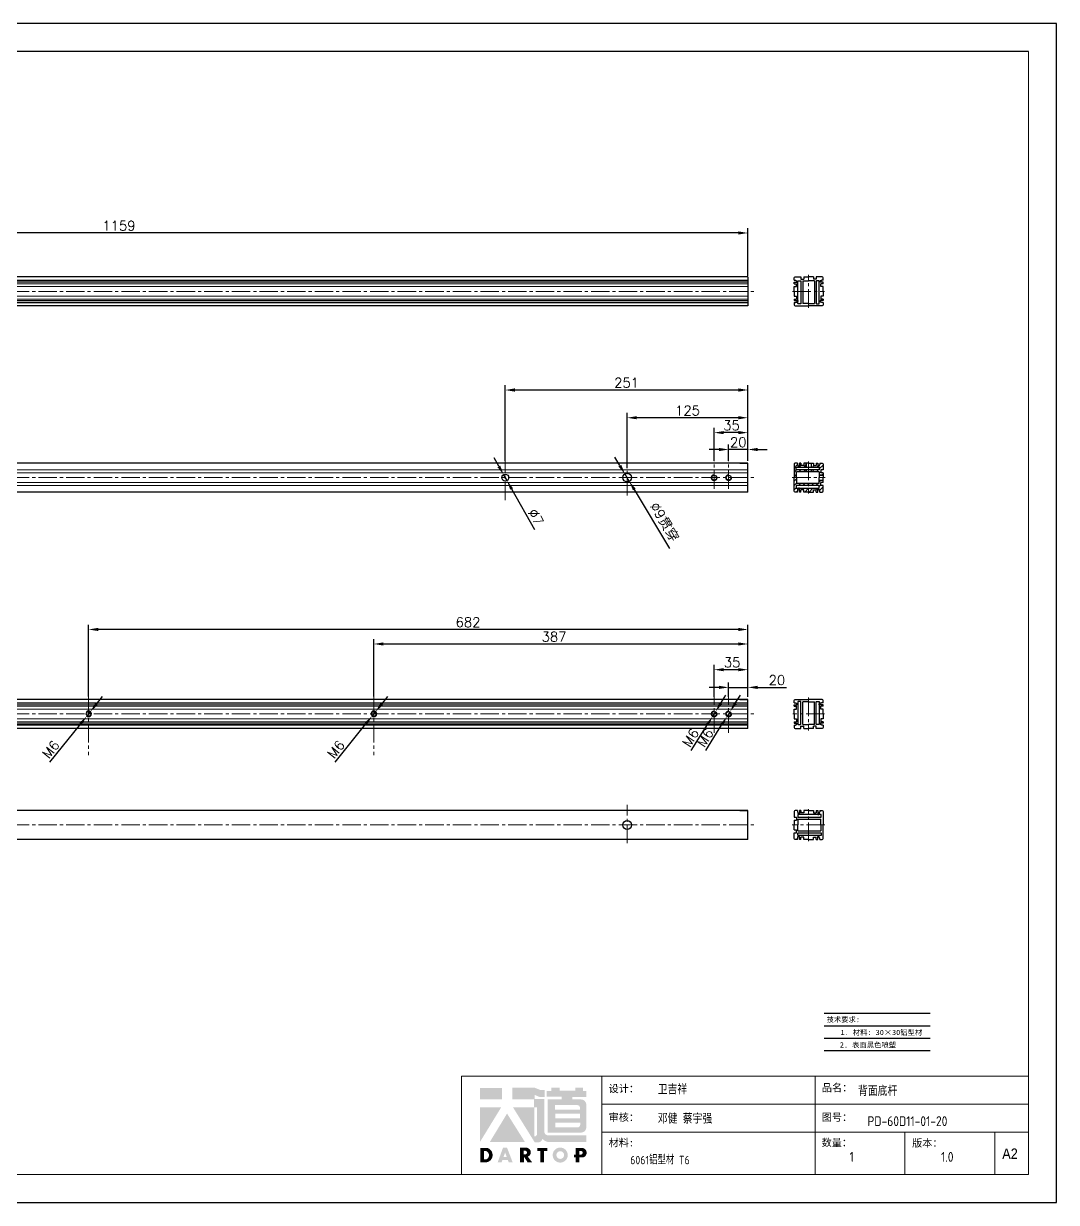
# Model space of a CAD drawing. Header units: millimetres. Extents: x -30327 to 34858, y 4015 to 75103.
# Drawn here: x 26982 to 28050, y 34374 to 35593 of the extents above; entities that cross this region are included whole.
import ezdxf
from ezdxf.enums import TextEntityAlignment as Align

# ---------------------------------------------------------------- set-up
doc = ezdxf.new("R2010")
doc.units = ezdxf.units.MM
doc.linetypes.add('CENTER2', pattern=[28.575, 19.05, -3.175, 3.175, -3.175])
doc.layers.add('A-TITLEBLOCK', color=7, linetype='Continuous', lineweight=18)
doc.layers.add('cen', color=1, linetype='CENTER2', lineweight=9)
for name, color, linetype in [('print', 30, 'Continuous'), ('red', 1, 'CENTER2'), ('yellow', 2, 'Continuous')]:
    doc.layers.add(name, color=color, linetype=linetype)
doc.styles.add('GB', font='GBENOR.SHX', dxfattribs={"bigfont": 'gbcbig.shx'})
doc.styles.add('HZ', font='')
doc.styles.add('SLDTEXTSTYLE0', font='simfang.ttf', dxfattribs={"bigfont": 'bigfont'})
doc.styles.add('SLDTEXTSTYLE1', font='Gothic.ttf', dxfattribs={"width": 0.913})
doc.styles.get("Standard").update_dxf_attribs({"font": 'txt', "bigfont": 'gbcbig.shx'})
doc.styles.get('HZ').set_extended_font_data('SimSun')
doc.dimstyles.new('1-4', dxfattribs={"dimscale": 4, "dimtxt": 2.5, "dimasz": 2.5, "dimexe": 1.25, "dimexo": 0.625, "dimtad": 1, "dimdsep": 46, "dimtxsty": 'Standard', "dimcen": 2.5, "dimadec": 0, "dimazin": 0, "dimtfac": 1, "dimtmove": 0, "dimatfit": 3, "dimfxl": 0, "dimarcsym": 0})

# ---------------------------------------------------------------- blocks, each defined once
blk = doc.blocks.new('*D1600')
at = {"layer": 'Defpoints', "color": 0}
for p in [(27711.4, 34906.3), (27711.4, 34893.9), (27731.4, 34893.9)]:
    blk.add_point(p, dxfattribs=at)
at = {"layer": 'yellow', "color": 0, "lineweight": -2}
for p, q in [((27711.4, 34896.4), (27711.4, 34911.3)), ((27731.4, 34896.4), (27731.4, 34911.3)), ((27701.4, 34906.3), (27691.4, 34906.3)), ((27711.4, 34906.3), (27731.4, 34906.3)), ((27741.4, 34906.3), (27771.4, 34906.3))]:
    blk.add_line(p, q, dxfattribs=at)
at = {"layer": 'yellow', "color": 0}
for points in [[(27701.4, 34908), (27701.4, 34904.7), (27711.4, 34906.3)], [(27741.4, 34908), (27741.4, 34904.7), (27731.4, 34906.3)]]:
    blk.add_solid(points, dxfattribs=at)
at = {"layer": 'yellow', "color": 0, "lineweight": 9, "insert": (27761.4, 34913.8), "char_height": 10, "attachment_point": 5}
blk.add_mtext('20', dxfattribs=at)
blk = doc.blocks.new('*D1601')
at = {"layer": 'Defpoints', "color": 0}
for p in [(27709.8, 34876.3), (27713, 34881.4)]:
    blk.add_point(p, dxfattribs=at)
at = {"layer": 'yellow', "color": 0, "lineweight": -2}
for p, q in [((27718.3, 34889.9), (27723.6, 34898.3)), ((27713, 34881.4), (27709.8, 34876.3)), ((27687.7, 34841), (27704.5, 34867.8))]:
    blk.add_line(p, q, dxfattribs=at)
at = {"layer": 'yellow', "color": 0}
for points in [[(27716.9, 34890.8), (27719.7, 34889), (27713, 34881.4)], [(27703.1, 34868.7), (27705.9, 34867), (27709.8, 34876.3)]]:
    blk.add_solid(points, dxfattribs=at)
at = {"layer": 'yellow', "color": 0, "lineweight": 9, "insert": (27687.1, 34854.2), "char_height": 10, "attachment_point": 5, "rotation": 57.9105}
blk.add_mtext('M6', dxfattribs=at)
blk = doc.blocks.new('*D1603')
at = {"layer": 'Defpoints', "color": 0}
for p in [(27604.1, 35127.1), (27608.7, 35119.4)]:
    blk.add_point(p, dxfattribs=at)
at = {"layer": 'yellow', "color": 0, "lineweight": -2}
for p, q in [((27598.9, 35135.7), (27593.8, 35144.3)), ((27604.1, 35127.1), (27608.7, 35119.4)), ((27650.5, 35050.1), (27613.9, 35110.9))]:
    blk.add_line(p, q, dxfattribs=at)
at = {"layer": 'yellow', "color": 0}
for points in [[(27600.4, 35136.5), (27597.5, 35134.8), (27604.1, 35127.1)], [(27615.3, 35111.7), (27612.5, 35110), (27608.7, 35119.4)]]:
    blk.add_solid(points, dxfattribs=at)
at = {"layer": 'yellow', "color": 0, "lineweight": 9, "insert": (27644.8, 35077.2), "char_height": 10, "attachment_point": 5, "rotation": 301.0872}
blk.add_mtext('∅9{\\fSimSun|b0|i0|c134|p2;贯穿}', dxfattribs=at)
blk = doc.blocks.new('*D1604')
at = {"layer": 'Defpoints', "color": 0}
for p in [(27711.4, 35152.4), (27711.4, 35138.3), (27731.4, 35138.3)]:
    blk.add_point(p, dxfattribs=at)
at = {"layer": 'yellow', "color": 0, "lineweight": -2}
for p, q in [((27701.4, 35152.4), (27691.4, 35152.4)), ((27711.4, 35140.8), (27711.4, 35157.4)), ((27731.4, 35152.4), (27711.4, 35152.4)), ((27731.4, 35140.8), (27731.4, 35157.4)), ((27741.4, 35152.4), (27751.4, 35152.4))]:
    blk.add_line(p, q, dxfattribs=at)
at = {"layer": 'yellow', "color": 0}
for points in [[(27701.4, 35154), (27701.4, 35150.7), (27711.4, 35152.4)], [(27741.4, 35154), (27741.4, 35150.7), (27731.4, 35152.4)]]:
    blk.add_solid(points, dxfattribs=at)
at = {"layer": 'yellow', "color": 0, "lineweight": 9, "insert": (27721.4, 35159.9), "char_height": 10, "attachment_point": 5}
blk.add_mtext('20', dxfattribs=at)
blk = doc.blocks.new('*D1605')
at = {"layer": 'Defpoints', "color": 0}
for p in [(27606.4, 35185.2), (27606.4, 35130.7), (27731.4, 35138.3)]:
    blk.add_point(p, dxfattribs=at)
at = {"layer": 'yellow', "color": 0, "lineweight": -2}
for p, q in [((27606.4, 35133.2), (27606.4, 35190.2)), ((27731.4, 35140.8), (27731.4, 35190.2)), ((27721.4, 35185.2), (27616.4, 35185.2))]:
    blk.add_line(p, q, dxfattribs=at)
at = {"layer": 'yellow', "color": 0}
for points in [[(27616.4, 35186.9), (27616.4, 35183.6), (27606.4, 35185.2)], [(27721.4, 35186.9), (27721.4, 35183.6), (27731.4, 35185.2)]]:
    blk.add_solid(points, dxfattribs=at)
at = {"layer": 'yellow', "color": 0, "lineweight": 9, "insert": (27668.9, 35192.7), "char_height": 10, "attachment_point": 5}
blk.add_mtext('125', dxfattribs=at)
blk = doc.blocks.new('*D1606')
at = {"layer": 'Defpoints', "color": 0}
for p in [(26572.4, 35376.3), (26572.4, 35330.9), (27731.4, 35329.4)]:
    blk.add_point(p, dxfattribs=at)
at = {"layer": 'yellow', "color": 0, "lineweight": -2}
for p, q in [((26572.4, 35333.4), (26572.4, 35381.3)), ((27721.4, 35376.3), (26582.4, 35376.3)), ((27731.4, 35331.9), (27731.4, 35381.3))]:
    blk.add_line(p, q, dxfattribs=at)
at = {"layer": 'yellow', "color": 0}
for points in [[(26582.4, 35378), (26582.4, 35374.7), (26572.4, 35376.3)], [(27721.4, 35378), (27721.4, 35374.7), (27731.4, 35376.3)]]:
    blk.add_solid(points, dxfattribs=at)
at = {"layer": 'yellow', "color": 0, "lineweight": 9, "insert": (27080.9, 35383.8), "char_height": 10, "attachment_point": 5}
blk.add_mtext('1159', dxfattribs=at)
blk = doc.blocks.new('*D1610')
at = {"layer": 'Defpoints', "color": 0}
for p in [(27344.4, 34951.2), (27344.4, 34894.5), (27731.4, 34893.9)]:
    blk.add_point(p, dxfattribs=at)
at = {"layer": 'yellow', "color": 0, "lineweight": -2}
for p, q in [((27344.4, 34897), (27344.4, 34956.2)), ((27721.4, 34951.2), (27354.4, 34951.2)), ((27731.4, 34896.4), (27731.4, 34956.2))]:
    blk.add_line(p, q, dxfattribs=at)
at = {"layer": 'yellow', "color": 0}
for points in [[(27354.4, 34952.9), (27354.4, 34949.6), (27344.4, 34951.2)], [(27721.4, 34952.9), (27721.4, 34949.6), (27731.4, 34951.2)]]:
    blk.add_solid(points, dxfattribs=at)
at = {"layer": 'yellow', "color": 0, "lineweight": 9, "insert": (27530.9, 34958.7), "char_height": 10, "attachment_point": 5}
blk.add_mtext('387', dxfattribs=at)
blk = doc.blocks.new('*D1611')
at = {"layer": 'Defpoints', "color": 0}
for p in [(27342.5, 34876.5), (27346.3, 34881.2)]:
    blk.add_point(p, dxfattribs=at)
at = {"layer": 'yellow', "color": 0, "lineweight": -2}
for p, q in [((27352.6, 34889), (27358.8, 34896.8)), ((27346.3, 34881.2), (27342.5, 34876.5)), ((27304.5, 34829), (27336.3, 34868.7))]:
    blk.add_line(p, q, dxfattribs=at)
at = {"layer": 'yellow', "color": 0}
for points in [[(27351.2, 34890), (27353.9, 34888), (27346.3, 34881.2)], [(27335, 34869.8), (27337.6, 34867.7), (27342.5, 34876.5)]]:
    blk.add_solid(points, dxfattribs=at)
at = {"layer": 'yellow', "color": 0, "lineweight": 9, "insert": (27305.4, 34842.2), "char_height": 10, "attachment_point": 5, "rotation": 51.296}
blk.add_mtext('M6', dxfattribs=at)
blk = doc.blocks.new('*D1617')
at = {"layer": 'Defpoints', "color": 0}
for p in [(27696.4, 35169.8), (27696.4, 35138.3), (27731.4, 35138.3)]:
    blk.add_point(p, dxfattribs=at)
at = {"layer": 'yellow', "color": 0, "lineweight": -2}
for p, q in [((27696.4, 35140.8), (27696.4, 35174.8)), ((27721.4, 35169.8), (27706.4, 35169.8)), ((27731.4, 35140.8), (27731.4, 35174.8))]:
    blk.add_line(p, q, dxfattribs=at)
at = {"layer": 'yellow', "color": 0}
for points in [[(27706.4, 35171.5), (27706.4, 35168.2), (27696.4, 35169.8)], [(27721.4, 35171.5), (27721.4, 35168.2), (27731.4, 35169.8)]]:
    blk.add_solid(points, dxfattribs=at)
at = {"layer": 'yellow', "color": 0, "lineweight": 9, "insert": (27714.4, 35177.3), "char_height": 10, "attachment_point": 5}
blk.add_mtext('35', dxfattribs=at)
blk = doc.blocks.new('*D1619')
at = {"layer": 'Defpoints', "color": 0}
for p in [(27480.4, 35213.9), (27480.4, 35138.3), (27731.4, 35138.3)]:
    blk.add_point(p, dxfattribs=at)
at = {"layer": 'yellow', "color": 0, "lineweight": -2}
for p, q in [((27480.4, 35140.8), (27480.4, 35218.9)), ((27721.4, 35213.9), (27490.4, 35213.9)), ((27731.4, 35140.8), (27731.4, 35218.9))]:
    blk.add_line(p, q, dxfattribs=at)
at = {"layer": 'yellow', "color": 0}
for points in [[(27490.4, 35215.6), (27490.4, 35212.2), (27480.4, 35213.9)], [(27721.4, 35215.6), (27721.4, 35212.2), (27731.4, 35213.9)]]:
    blk.add_solid(points, dxfattribs=at)
at = {"layer": 'yellow', "color": 0, "lineweight": 9, "insert": (27605.9, 35221.4), "char_height": 10, "attachment_point": 5}
blk.add_mtext('251', dxfattribs=at)
blk = doc.blocks.new('*D1621')
at = {"layer": 'Defpoints', "color": 0}
for p in [(27478.7, 35126.3), (27482.1, 35120.2)]:
    blk.add_point(p, dxfattribs=at)
at = {"layer": 'yellow', "color": 0, "lineweight": -2}
for p, q in [((27473.8, 35135), (27468.8, 35143.7)), ((27478.7, 35126.3), (27482.1, 35120.2)), ((27510.9, 35069.4), (27487.1, 35111.5))]:
    blk.add_line(p, q, dxfattribs=at)
at = {"layer": 'yellow', "color": 0}
for points in [[(27475.2, 35135.8), (27472.3, 35134.2), (27478.7, 35126.3)], [(27488.5, 35112.3), (27485.6, 35110.7), (27482.1, 35120.2)]]:
    blk.add_solid(points, dxfattribs=at)
at = {"layer": 'yellow', "color": 0, "lineweight": 9, "insert": (27512.1, 35082.5), "char_height": 10, "attachment_point": 5, "rotation": 299.5252}
blk.add_mtext('%%C7', dxfattribs=at)
blk = doc.blocks.new('*D1625')
at = {"layer": 'Defpoints', "color": 0}
for p in [(27696.4, 34924.6), (27696.4, 34893.9), (27731.4, 34893.9)]:
    blk.add_point(p, dxfattribs=at)
at = {"layer": 'yellow', "color": 0, "lineweight": -2}
for p, q in [((27696.4, 34896.4), (27696.4, 34929.6)), ((27721.4, 34924.6), (27706.4, 34924.6)), ((27731.4, 34896.4), (27731.4, 34929.6))]:
    blk.add_line(p, q, dxfattribs=at)
at = {"layer": 'yellow', "color": 0}
for points in [[(27706.4, 34926.3), (27706.4, 34923), (27696.4, 34924.6)], [(27721.4, 34926.3), (27721.4, 34923), (27731.4, 34924.6)]]:
    blk.add_solid(points, dxfattribs=at)
at = {"layer": 'yellow', "color": 0, "lineweight": 9, "insert": (27715.1, 34932.1), "char_height": 10, "attachment_point": 5}
blk.add_mtext('35', dxfattribs=at)
blk = doc.blocks.new('*D1626')
at = {"layer": 'Defpoints', "color": 0}
for p in [(27694.8, 34876.3), (27698, 34881.4)]:
    blk.add_point(p, dxfattribs=at)
at = {"layer": 'yellow', "color": 0, "lineweight": -2}
for p, q in [((27703.3, 34889.9), (27708.6, 34898.3)), ((27698, 34881.4), (27694.8, 34876.3)), ((27672.7, 34841), (27689.5, 34867.8))]:
    blk.add_line(p, q, dxfattribs=at)
at = {"layer": 'yellow', "color": 0}
for points in [[(27701.9, 34890.8), (27704.7, 34889), (27698, 34881.4)], [(27688.1, 34868.7), (27690.9, 34867), (27694.8, 34876.3)]]:
    blk.add_solid(points, dxfattribs=at)
at = {"layer": 'yellow', "color": 0, "lineweight": 9, "insert": (27672.1, 34854.2), "char_height": 10, "attachment_point": 5, "rotation": 57.9105}
blk.add_mtext('M6', dxfattribs=at)
blk = doc.blocks.new('*D1627')
at = {"layer": 'Defpoints', "color": 0}
for p in [(27047.5, 34876.5), (27051.3, 34881.2)]:
    blk.add_point(p, dxfattribs=at)
at = {"layer": 'yellow', "color": 0, "lineweight": -2}
for p, q in [((27057.6, 34889), (27063.8, 34896.8)), ((27051.3, 34881.2), (27047.5, 34876.5)), ((27009.5, 34829), (27041.3, 34868.7))]:
    blk.add_line(p, q, dxfattribs=at)
at = {"layer": 'yellow', "color": 0}
for points in [[(27056.2, 34890), (27058.9, 34888), (27051.3, 34881.2)], [(27040, 34869.8), (27042.6, 34867.7), (27047.5, 34876.5)]]:
    blk.add_solid(points, dxfattribs=at)
at = {"layer": 'yellow', "color": 0, "lineweight": 9, "insert": (27010.4, 34842.2), "char_height": 10, "attachment_point": 5, "rotation": 51.296}
blk.add_mtext('M6', dxfattribs=at)
blk = doc.blocks.new('*D1628')
at = {"layer": 'Defpoints', "color": 0}
for p in [(27049.4, 34966.2), (27049.4, 34894.5), (27731.4, 34893.9)]:
    blk.add_point(p, dxfattribs=at)
at = {"layer": 'yellow', "color": 0, "lineweight": -2}
for p, q in [((27049.4, 34897), (27049.4, 34971.2)), ((27731.4, 34896.4), (27731.4, 34971.2)), ((27721.4, 34966.2), (27059.4, 34966.2))]:
    blk.add_line(p, q, dxfattribs=at)
at = {"layer": 'yellow', "color": 0}
for points in [[(27059.4, 34967.9), (27059.4, 34964.6), (27049.4, 34966.2)], [(27721.4, 34967.9), (27721.4, 34964.6), (27731.4, 34966.2)]]:
    blk.add_solid(points, dxfattribs=at)
at = {"layer": 'yellow', "color": 0, "lineweight": 9, "insert": (27441.9, 34973.7), "char_height": 10, "attachment_point": 5}
blk.add_mtext('682', dxfattribs=at)
blk = doc.blocks.new('Dartop Logo')
at = {"true_color": 0xc40018}
h = blk.add_hatch(color=12, dxfattribs=at)
h.set_gradient(color1=(196, 0, 24), color2=(196, 0, 24), tint=1)
h.paths.add_polyline_path([(30.39, -3.87), (33.08, -5.04), (35.99, -5.04), (35.99, -1.19), (33.59, -1.19), (30.46, 0.05), (17.94, 0.05), (17.94, -6.46), (30.12, -6.46), (30.12, -6.59), (30.12, -10.75), (18.31, -10.75), (30.46, -30.31), (32.87, -30.31, 0.279375), (34.63, -28.6), (34.63, -28.51), (34.84, -28.51, 0.143145), (38.15, -30.2), (59.27, -30.2), (59.27, -26.49), (38.06, -26.49, -0.414214), (35.75, -24.18), (35.75, -6.26), (30.39, -6.26)])
h.paths.add_polyline_path([(30.25, -10.84), (31.8, -10.84), (31.8, -26.02, -0.088936), (30.9, -26.94), (30.24, -26.94)], flags=16)
h = blk.add_hatch(color=12, dxfattribs=at)
h.set_gradient(color1=(196, 0, 24), color2=(196, 0, 24), tint=1)
h.paths.add_polyline_path([(59.24, -1.73), (57.36, -1.73), (57.36, 0.06), (53.06, 0.06), (53.06, -1.64), (44.29, -1.64), (44.29, 0.15), (39.7, 0.15), (39.7, -1.67), (37.16, -1.67), (37.16, -4.97), (45.54, -4.97), (45.54, -6.42), (37.73, -6.42), (37.73, -24.88), (56.26, -24.88, 0.414214), (59.15, -21.99), (59.15, -9.35, 0.414214), (56.26, -6.46), (51.36, -6.46), (51.36, -5.03), (59.24, -5.03)])
h.paths.add_polyline_path([(54.21, -9.59, -0.414214), (55.66, -11.04), (55.66, -12.1), (41.79, -12.1), (41.79, -9.59)], flags=16)
h.paths.add_polyline_path([(55.57, -14.33), (55.57, -17.01), (41.88, -17.01), (41.88, -14.33)], flags=16)
h.paths.add_polyline_path([(55.75, -19.43), (55.75, -20.57, -0.414214), (54.3, -22.02), (41.88, -22.02), (41.88, -19.43)], flags=16)
h = blk.add_hatch(color=12, dxfattribs=at)
h.set_gradient(color1=(196, 0, 24), color2=(196, 0, 24), tint=1)
h.paths.add_polyline_path([(12.18, 0), (0, 0), (0, -6.37), (12.18, -6.37)])
h = blk.add_hatch(color=12, dxfattribs=at)
h.set_gradient(color1=(196, 0, 24), color2=(196, 0, 24), tint=1)
h.paths.add_polyline_path([(11.79, -10.83), (0.03, -10.83), (0.03, -30.03)])
h = blk.add_hatch(color=12, dxfattribs=at)
h.set_gradient(color1=(196, 0, 24), color2=(196, 0, 24), tint=1)
h.paths.add_polyline_path([(15.05, -14.31), (5.44, -30.15), (25.01, -30.15)])
at = {"true_color": 0x646464}
h = blk.add_hatch(color=251, dxfattribs=at)
h.set_gradient(color1=(100, 100, 100), color2=(100, 100, 100), tint=1)
h.paths.add_polyline_path([(4.15, -33.43), (0.11, -33.43), (0.11, -41.5), (3.51, -41.5, 0.793016)])
h.paths.add_polyline_path([(3.57, -39.73), (2.16, -39.73), (2.16, -35.19), (3.42, -35.19, -0.671361)], flags=16)
h = blk.add_hatch(color=251, dxfattribs=at)
h.set_gradient(color1=(100, 100, 100), color2=(100, 100, 100), tint=1)
h.paths.add_polyline_path([(15.08, -33.36), (12.78, -33.36), (9.82, -41.51), (12, -41.51), (12.51, -40.06), (15.46, -40.06), (15.99, -41.52), (18.19, -41.52)])
h.paths.add_polyline_path([(14.9, -38.51), (13.07, -38.51), (13.97, -35.95)], flags=16)
h = blk.add_hatch(color=251, dxfattribs=at)
h.set_gradient(color1=(100, 100, 100), color2=(100, 100, 100), tint=1)
h.paths.add_polyline_path([(26.27, -33.36), (22.3, -33.36), (22.3, -41.51), (24.4, -41.51), (24.4, -38.28), (26.55, -41.54), (29.09, -41.54), (26.61, -38.3, 0.744055)])
h.paths.add_polyline_path([(24.38, -37.08), (24.38, -34.94), (25.32, -34.94, -0.796809), (25.3, -37.08)], flags=16)
h = blk.add_hatch(color=251, dxfattribs=at)
h.set_gradient(color1=(100, 100, 100), color2=(100, 100, 100), tint=1)
h.paths.add_polyline_path([(37.44, -33.4), (31.88, -33.4), (31.88, -35.16), (33.61, -35.16), (33.61, -41.52), (35.69, -41.52), (35.69, -35.16), (37.44, -35.16)])
h = blk.add_hatch(color=251, dxfattribs=at)
h.set_gradient(color1=(100, 100, 100), color2=(100, 100, 100), tint=1)
h.paths.add_polyline_path([(40.46, -37.41, 1), (48.83, -37.41, 1)])
h.paths.add_polyline_path([(46.8, -37.41, -1), (42.5, -37.41, -1)], flags=16)
h = blk.add_hatch(color=251, dxfattribs=at)
h.set_gradient(color1=(100, 100, 100), color2=(100, 100, 100), tint=1)
h.paths.add_polyline_path([(56.85, -33.38), (56.73, -33.38), (53.19, -33.38), (53.19, -37.19), (52.26, -37.19), (52.26, -38.73), (53.18, -38.73), (53.18, -41.5), (55.24, -41.5), (55.24, -38.72), (57.51, -38.72, 0.812304)])
h.paths.add_polyline_path([(55.21, -37.18), (55.21, -35.05), (56.39, -35.05, -0.778213), (56.27, -37.18)], flags=16)
blk = doc.blocks.new('DT-A2-TITLE')
for p, q in [((594, 420), (0, 420)), ((594, 0), (594, 420)), ((584, 410), (10, 410))]:
    blk.add_line(p, q)
at = {"layer": 'A-TITLEBLOCK', "color": 7}
for p, q in [((584, 410), (584, 10)), ((594, 0), (594, 297)), ((382, 10), (382, 45)), ((584, 45), (382, 45)), ((432, 45), (432, 10)), ((508, 45), (508, 10)), ((584, 35), (432, 35)), ((432, 25), (584.08, 25)), ((540, 10), (540, 25)), ((572, 10), (572, 25)), ((10, 10), (584, 10)), ((0, 0), (594, 0))]:
    blk.add_line(p, q, dxfattribs=at)
at = {"layer": 'A-TITLEBLOCK', "xscale": 0.6400000000000001, "yscale": 0.6400000000000001, "zscale": 0.6400000000000001}
blk.add_blockref('Dartop Logo', (388.65, 40.81), dxfattribs=at)
at = {"style": 'GB'}
for tag, p, height in [('#设计', (451.96, 38.52), 3.5), ('#品名', (523.32, 37.95), 3.5), ('#审核', (451.99, 28.1), 3.5), ('#图号', (526.67, 27.2), 3.5), ('#材料说明', (442.15, 13.59), 3), ('#数量', (520.33, 14.51), 3.5), ('#版本', (552.92, 14.47), 3.5)]:
    blk.add_attdef(tag, p, '', height=height, dxfattribs=at)
at = {"layer": 'A-TITLEBLOCK', "color": 7, "attachment_point": 1}
for s, insert, char_height, style in [('设计：', (434.47, 41.87), 2.646, 'SLDTEXTSTYLE0'), ('品名：', (510.43, 42.19), 2.646, 'SLDTEXTSTYLE0'), ('审核：', (434.47, 31.64), 2.646, 'SLDTEXTSTYLE0'), ('图号：', (510.4, 31.66), 2.646, 'SLDTEXTSTYLE0'), ('材料:', (434.47, 22.62), 2.646, 'SLDTEXTSTYLE0'), ('数量：', (510.35, 22.64), 2.646, 'SLDTEXTSTYLE0'), ('版本：', (542.59, 22.48), 2.646, 'SLDTEXTSTYLE0'), ('A2', (574.7, 19.21), 3.704, 'SLDTEXTSTYLE1')]:
    blk.add_mtext(s, dxfattribs=dict(at, insert=insert, char_height=char_height, style=style))

msp = doc.modelspace()

# ---------------------------------------------------------------- hatches: boundary and pattern name
at = {"layer": 'yellow', "lineweight": 9}
h = msp.add_hatch(dxfattribs=at)
h.set_pattern_fill('ANSI31', color=256, style=0)
h.set_pattern_definition([(45, (26939.6784, 34334.141), (-2.245064, 2.245064), [])])
h.paths.add_polyline_path([(27806.6239, 35131.2718), (27809.1239, 35131.2718), (27809.1239, 35137.2718, 0.414213562), (27808.1239, 35138.2718), (27805.6239, 35138.2718), (27805.6239, 35136.7718, 0.414213562), (27805.1239, 35136.2718), (27805.1239, 35135.7718), (27805.1239, 35135.2718), (27803.6239, 35135.2718), (27803.6239, 35138.2718), (27802.1239, 35138.2718), (27802.1239, 35135.7718), (27799.1239, 35135.7718), (27799.1239, 35138.2718), (27797.1239, 35138.2718), (27797.1239, 35134.2718), (27804.6239, 35134.2718, -0.414213562), (27805.1239, 35133.7718), (27805.1239, 35131.7718, -0.414213562), (27804.6239, 35131.2718), (27797.1239, 35131.2718), (27797.1239, 35129.2718), (27805.1239, 35129.2718), (27805.1239, 35128.2718), (27805.1239, 35126.2718), (27809.1239, 35126.2718), (27809.1239, 35128.2718), (27806.6239, 35128.2718)])
h.paths.add_polyline_path([(27791.1239, 35131.2718), (27781.6239, 35131.2718, -0.414213562), (27781.1239, 35131.7718), (27781.1239, 35133.7718, -0.414213562), (27781.6239, 35134.2718), (27791.1239, 35134.2718), (27791.1239, 35138.2718), (27789.1239, 35138.2718), (27789.1239, 35135.7718), (27786.1239, 35135.7718), (27786.1239, 35138.2718), (27784.6239, 35138.2718), (27784.6239, 35135.2718), (27783.1239, 35135.2718), (27783.1239, 35135.7718), (27783.1239, 35136.2718, 0.414213562), (27782.6239, 35136.7718), (27782.6239, 35138.2718), (27780.1239, 35138.2718, 0.414213562), (27779.1239, 35137.2718), (27779.1239, 35123.2718), (27781.6239, 35123.2718), (27781.6239, 35129.2718), (27791.1239, 35129.2718)])
h.paths.add_polyline_path([(27794.1239, 35117.2718), (27781.6239, 35117.2718), (27781.6239, 35123.2718), (27779.1239, 35123.2718), (27779.1239, 35109.2718, 0.414213562), (27780.1239, 35108.2718), (27782.6239, 35108.2718), (27782.6239, 35109.7718, 0.414213562), (27783.1239, 35110.2718), (27783.1239, 35110.7718), (27783.1239, 35111.2718), (27784.6239, 35111.2718), (27784.6239, 35108.2718), (27786.1239, 35108.2718), (27786.1239, 35110.7718), (27789.1239, 35110.7718), (27789.1239, 35108.2718), (27794.1239, 35108.2718), (27794.1239, 35112.2718), (27781.6239, 35112.2718, -0.414213562), (27781.1239, 35112.7718), (27781.1239, 35114.7718, -0.414213562), (27781.6239, 35115.2718), (27794.1239, 35115.2718)])
h.paths.add_polyline_path([(27806.6239, 35118.2718), (27809.1239, 35118.2718), (27809.1239, 35120.2718), (27805.1239, 35120.2718), (27805.1239, 35118.2718), (27805.1239, 35117.2718), (27794.1239, 35117.2718), (27794.1239, 35115.2718), (27804.6239, 35115.2718, -0.414213562), (27805.1239, 35114.7718), (27805.1239, 35112.7718, -0.414213562), (27804.6239, 35112.2718), (27803.6239, 35112.2718), (27794.1239, 35112.2718), (27794.1239, 35108.2718), (27799.1239, 35108.2718), (27799.1239, 35110.7718), (27802.1239, 35110.7718), (27802.1239, 35108.2718), (27803.6239, 35108.2718), (27803.6239, 35111.2718), (27805.1239, 35111.2718), (27805.1239, 35110.7718), (27805.1239, 35110.2718, 0.414213562), (27805.6239, 35109.7718), (27805.6239, 35108.2718), (27808.1239, 35108.2718, 0.414213562), (27809.1239, 35109.2718), (27809.1239, 35115.2718), (27806.6239, 35115.2718)])
h.paths.add_polyline_path([(27809.1239, 35120.7718), (27805.1239, 35120.7718), (27805.1239, 35120.2718), (27809.1239, 35120.2718)])
h.paths.add_polyline_path([(27809.1239, 35126.2718), (27805.1239, 35126.2718), (27805.1239, 35125.7718), (27809.1239, 35125.7718)])
h.paths.add_polyline_path([(27797.1239, 35131.2718), (27796.6239, 35131.2718), (27796.6239, 35129.2718), (27797.1239, 35129.2718)])
h.paths.add_polyline_path([(27791.6239, 35131.2718), (27791.1239, 35131.2718), (27791.1239, 35129.2718), (27791.6239, 35129.2718)])
h.paths.add_polyline_path([(27791.6239, 35138.2718), (27791.1239, 35138.2718), (27791.1239, 35134.2718), (27791.6239, 35134.2718)])
h.paths.add_polyline_path([(27797.1239, 35138.2718), (27796.6239, 35138.2718), (27796.6239, 35134.2718), (27797.1239, 35134.2718)])

# ---------------------------------------------------------------- linework, layer by layer
for p, q in [((27731.4217, 35330.8831), (26572.4217, 35330.8831)), ((27731.4217, 35330.8831), (27731.4217, 35300.8831)), ((27731.4217, 35330.8831), (27731.4217, 35300.8831)), ((27779.1239, 35327.3831), (27780.6239, 35327.3831)), ((27779.1239, 35325.3831), (27782.1239, 35325.3831)), ((27779.1239, 35323.8831), (27779.1239, 35325.3831)), ((27779.1239, 35323.8831), (27781.6239, 35323.8831)), ((27781.6239, 35326.8831), (27782.1239, 35326.8831)), ((27781.6239, 35320.8831), (27781.6239, 35323.8831)), ((27782.1239, 35325.3831), (27782.1239, 35326.8831)), ((27783.1239, 35325.3831), (27783.1239, 35326.3831)), ((27786.1239, 35328.3831), (27789.1239, 35328.3831)), ((27788.1239, 35326.8831), (27789.1239, 35326.8831)), ((27789.1239, 35330.8831), (27794.1239, 35330.8831)), ((27789.1239, 35326.8831), (27794.1239, 35326.8831)), ((27799.1239, 35330.8831), (27794.1239, 35330.8831)), ((27799.1239, 35326.8831), (27794.1239, 35326.8831)), ((27802.1239, 35328.3831), (27799.1239, 35328.3831)), ((27800.1239, 35326.8831), (27799.1239, 35326.8831)), ((27805.1239, 35325.3831), (27805.1239, 35326.3831)), ((27806.6239, 35326.8831), (27806.1239, 35326.8831)), ((27806.1239, 35325.3831), (27806.1239, 35326.8831)), ((27809.1239, 35325.3831), (27806.1239, 35325.3831)), ((27809.1239, 35323.8831), (27806.6239, 35323.8831)), ((27806.6239, 35320.8831), (27806.6239, 35323.8831)), ((27809.1239, 35327.3831), (27807.6239, 35327.3831)), ((27809.1239, 35323.8831), (27809.1239, 35325.3831)), ((27779.1239, 35315.8831), (27779.1239, 35320.8831)), ((27779.1239, 35320.8831), (27781.6239, 35320.8831)), ((27779.1239, 35315.8831), (27779.1239, 35310.8831)), ((27779.1239, 35310.8831), (27781.6239, 35310.8831)), ((27781.6239, 35310.8831), (27781.6239, 35307.8831)), ((27809.1239, 35320.8831), (27806.6239, 35320.8831)), ((27806.6239, 35310.8831), (27806.6239, 35307.8831)), ((27809.1239, 35310.8831), (27806.6239, 35310.8831)), ((27809.1239, 35315.8831), (27809.1239, 35320.8831)), ((27809.1239, 35315.8831), (27809.1239, 35310.8831)), ((27731.4217, 35300.8831), (26572.4217, 35300.8831)), ((27779.1239, 35307.8831), (27781.6239, 35307.8831)), ((27779.1239, 35307.8831), (27779.1239, 35306.3831)), ((27779.1239, 35306.3831), (27782.1239, 35306.3831)), ((27779.1239, 35304.3831), (27780.6239, 35304.3831)), ((27781.6239, 35304.8831), (27782.1239, 35304.8831)), ((27782.1239, 35306.3831), (27782.1239, 35304.8831)), ((27783.1239, 35306.3831), (27783.1239, 35305.3831)), ((27794.1239, 35303.3831), (27788.1239, 35303.3831)), ((27794.1239, 35303.3831), (27800.1239, 35303.3831)), ((27805.1239, 35306.3831), (27805.1239, 35305.3831)), ((27809.1239, 35306.3831), (27806.1239, 35306.3831)), ((27806.1239, 35306.3831), (27806.1239, 35304.8831)), ((27806.6239, 35304.8831), (27806.1239, 35304.8831)), ((27809.1239, 35307.8831), (27806.6239, 35307.8831)), ((27809.1239, 35304.3831), (27807.6239, 35304.3831)), ((27809.1239, 35307.8831), (27809.1239, 35306.3831)), ((27731.4217, 35138.2718), (26572.4217, 35138.2718)), ((27722.9364, 35138.2718), (27731.4217, 35138.2718)), ((27731.4217, 35108.2718), (27731.4217, 35138.2718)), ((27731.4217, 35108.2718), (27731.4217, 35138.2718)), ((27781.6239, 35123.2718), (27781.6239, 35129.2718)), ((27782.6239, 35138.2718), (27782.6239, 35136.7718)), ((27783.1239, 35135.7718), (27783.1239, 35135.2718)), ((27784.6239, 35135.2718), (27783.1239, 35135.2718)), ((27784.6239, 35134.2718), (27783.6239, 35134.2718)), ((27786.1239, 35138.2718), (27784.6239, 35138.2718)), ((27784.6239, 35138.2718), (27784.6239, 35135.2718)), ((27786.1239, 35138.2718), (27786.1239, 35135.7718)), ((27789.1239, 35135.7718), (27786.1239, 35135.7718)), ((27794.1239, 35138.2718), (27789.1239, 35138.2718)), ((27789.1239, 35138.2718), (27789.1239, 35135.7718)), ((27791.6239, 35138.2718), (27791.6239, 35134.2718)), ((27791.6239, 35131.2718), (27791.6239, 35129.2718)), ((27794.1239, 35138.2718), (27799.1239, 35138.2718)), ((27796.6239, 35138.2718), (27796.6239, 35134.2718)), ((27796.6239, 35131.2718), (27796.6239, 35129.2718)), ((27799.1239, 35138.2718), (27799.1239, 35135.7718)), ((27799.1239, 35135.7718), (27802.1239, 35135.7718)), ((27802.1239, 35138.2718), (27802.1239, 35135.7718)), ((27802.1239, 35138.2718), (27803.6239, 35138.2718)), ((27803.6239, 35138.2718), (27803.6239, 35135.2718)), ((27803.6239, 35135.2718), (27805.1239, 35135.2718)), ((27803.6239, 35134.2718), (27804.6239, 35134.2718)), ((27805.1239, 35135.7718), (27805.1239, 35135.2718)), ((27805.1239, 35129.2718), (27805.1239, 35128.2718)), ((27805.1239, 35128.2718), (27805.1239, 35123.2718)), ((27805.6239, 35138.2718), (27805.6239, 35136.7718)), ((27806.6239, 35131.2718), (27806.6239, 35128.2718)), ((27809.1239, 35128.2718), (27809.1239, 35123.2718)), ((27781.6239, 35123.2718), (27781.6239, 35117.2718)), ((27805.1239, 35125.7718), (27809.1239, 35125.7718)), ((27805.1239, 35118.2718), (27805.1239, 35123.2718)), ((27805.1239, 35120.7718), (27809.1239, 35120.7718)), ((27805.1239, 35117.2718), (27805.1239, 35118.2718)), ((27806.6239, 35115.2718), (27806.6239, 35118.2718)), ((27809.1239, 35118.2718), (27809.1239, 35123.2718)), ((27731.4217, 35108.2718), (26572.4217, 35108.2718)), ((27782.6239, 35108.2718), (27782.6239, 35109.7718)), ((27783.1239, 35110.7718), (27783.1239, 35111.2718)), ((27784.6239, 35111.2718), (27783.1239, 35111.2718)), ((27784.6239, 35112.2718), (27783.6239, 35112.2718)), ((27784.6239, 35108.2718), (27784.6239, 35111.2718)), ((27786.1239, 35108.2718), (27784.6239, 35108.2718)), ((27786.1239, 35108.2718), (27786.1239, 35110.7718)), ((27789.1239, 35110.7718), (27786.1239, 35110.7718)), ((27789.1239, 35108.2718), (27789.1239, 35110.7718)), ((27794.1239, 35108.2718), (27789.1239, 35108.2718)), ((27794.1239, 35108.2718), (27799.1239, 35108.2718)), ((27799.1239, 35108.2718), (27799.1239, 35110.7718)), ((27799.1239, 35110.7718), (27802.1239, 35110.7718)), ((27802.1239, 35108.2718), (27802.1239, 35110.7718)), ((27802.1239, 35108.2718), (27803.6239, 35108.2718)), ((27803.6239, 35112.2718), (27804.6239, 35112.2718)), ((27803.6239, 35108.2718), (27803.6239, 35111.2718)), ((27803.6239, 35111.2718), (27805.1239, 35111.2718)), ((27805.1239, 35110.7718), (27805.1239, 35111.2718)), ((27805.6239, 35108.2718), (27805.6239, 35109.7718)), ((27731.4217, 34893.8566), (26572.4217, 34893.8566)), ((27722.9364, 34893.8566), (27731.4217, 34893.8566)), ((27731.4217, 34863.8566), (27731.4217, 34893.8566)), ((27731.4217, 34863.8566), (27731.4217, 34893.8566)), ((27779.1239, 34890.3566), (27780.6239, 34890.3566)), ((27779.1239, 34886.8566), (27779.1239, 34888.3566)), ((27779.1239, 34888.3566), (27782.1239, 34888.3566)), ((27779.1239, 34886.8566), (27781.6239, 34886.8566)), ((27779.1239, 34883.8566), (27781.6239, 34883.8566)), ((27779.1239, 34878.8566), (27779.1239, 34883.8566)), ((27781.6239, 34889.8566), (27782.1239, 34889.8566)), ((27781.6239, 34883.8566), (27781.6239, 34886.8566)), ((27782.1239, 34888.3566), (27782.1239, 34889.8566)), ((27783.1239, 34888.3566), (27783.1239, 34889.3566)), ((27794.1239, 34891.3566), (27788.1239, 34891.3566)), ((27794.1239, 34891.3566), (27800.1239, 34891.3566)), ((27805.1239, 34888.3566), (27805.1239, 34889.3566)), ((27806.6239, 34889.8566), (27806.1239, 34889.8566)), ((27806.1239, 34888.3566), (27806.1239, 34889.8566)), ((27809.1239, 34888.3566), (27806.1239, 34888.3566)), ((27806.6239, 34883.8566), (27806.6239, 34886.8566)), ((27809.1239, 34886.8566), (27806.6239, 34886.8566)), ((27809.1239, 34883.8566), (27806.6239, 34883.8566)), ((27809.1239, 34890.3566), (27807.6239, 34890.3566)), ((27809.1239, 34886.8566), (27809.1239, 34888.3566)), ((27809.1239, 34878.8566), (27809.1239, 34883.8566)), ((27779.1239, 34878.8566), (27779.1239, 34873.8566)), ((27779.1239, 34873.8566), (27781.6239, 34873.8566)), ((27781.6239, 34873.8566), (27781.6239, 34870.8566)), ((27809.1239, 34873.8566), (27806.6239, 34873.8566)), ((27806.6239, 34873.8566), (27806.6239, 34870.8566)), ((27809.1239, 34878.8566), (27809.1239, 34873.8566)), ((27731.4217, 34863.8566), (26572.4217, 34863.8566)), ((27779.1239, 34870.8566), (27781.6239, 34870.8566)), ((27779.1239, 34870.8566), (27779.1239, 34869.3566)), ((27779.1239, 34869.3566), (27782.1239, 34869.3566)), ((27779.1239, 34867.3566), (27780.6239, 34867.3566)), ((27781.6239, 34867.8566), (27782.1239, 34867.8566)), ((27782.1239, 34869.3566), (27782.1239, 34867.8566)), ((27783.1239, 34869.3566), (27783.1239, 34868.3566)), ((27786.1239, 34866.3566), (27789.1239, 34866.3566)), ((27788.1239, 34867.8566), (27789.1239, 34867.8566)), ((27789.1239, 34867.8566), (27794.1239, 34867.8566)), ((27789.1239, 34863.8566), (27794.1239, 34863.8566)), ((27799.1239, 34867.8566), (27794.1239, 34867.8566)), ((27799.1239, 34863.8566), (27794.1239, 34863.8566)), ((27800.1239, 34867.8566), (27799.1239, 34867.8566)), ((27802.1239, 34866.3566), (27799.1239, 34866.3566)), ((27805.1239, 34869.3566), (27805.1239, 34868.3566)), ((27809.1239, 34869.3566), (27806.1239, 34869.3566)), ((27806.1239, 34869.3566), (27806.1239, 34867.8566)), ((27806.6239, 34867.8566), (27806.1239, 34867.8566)), ((27809.1239, 34870.8566), (27806.6239, 34870.8566)), ((27809.1239, 34867.3566), (27807.6239, 34867.3566)), ((27809.1239, 34870.8566), (27809.1239, 34869.3566)), ((27731.4217, 34778.9996), (26572.4217, 34778.9996)), ((27722.9364, 34778.9996), (27731.4217, 34778.9996)), ((27731.4217, 34748.9996), (27731.4217, 34778.9996)), ((27731.4217, 34748.9996), (27731.4217, 34778.9996)), ((27782.6239, 34778.9996), (27782.6239, 34777.4996)), ((27783.1239, 34776.4996), (27783.1239, 34775.9996)), ((27784.6239, 34775.9996), (27783.1239, 34775.9996)), ((27784.6239, 34774.9996), (27783.6239, 34774.9996)), ((27784.6239, 34778.9996), (27784.6239, 34775.9996)), ((27786.1239, 34778.9996), (27784.6239, 34778.9996)), ((27786.1239, 34778.9996), (27786.1239, 34776.4996)), ((27789.1239, 34776.4996), (27786.1239, 34776.4996)), ((27789.1239, 34778.9996), (27789.1239, 34776.4996)), ((27794.1239, 34778.9996), (27789.1239, 34778.9996)), ((27794.1239, 34778.9996), (27799.1239, 34778.9996)), ((27799.1239, 34778.9996), (27799.1239, 34776.4996)), ((27799.1239, 34776.4996), (27802.1239, 34776.4996)), ((27802.1239, 34778.9996), (27802.1239, 34776.4996)), ((27802.1239, 34778.9996), (27803.6239, 34778.9996)), ((27803.6239, 34778.9996), (27803.6239, 34775.9996)), ((27803.6239, 34775.9996), (27805.1239, 34775.9996)), ((27803.6239, 34774.9996), (27804.6239, 34774.9996)), ((27805.1239, 34776.4996), (27805.1239, 34775.9996)), ((27805.6239, 34778.9996), (27805.6239, 34777.4996)), ((27779.1239, 34768.9996), (27779.1239, 34763.9996)), ((27779.1239, 34758.9996), (27779.1239, 34763.9996)), ((27781.6239, 34771.9996), (27781.6239, 34768.9996)), ((27783.1239, 34769.9996), (27783.1239, 34768.9996)), ((27783.1239, 34768.9996), (27783.1239, 34763.9996)), ((27783.1239, 34758.9996), (27783.1239, 34763.9996)), ((27806.6239, 34763.9996), (27806.6239, 34769.9996)), ((27806.6239, 34763.9996), (27806.6239, 34757.9996)), ((27781.6239, 34755.9996), (27781.6239, 34758.9996)), ((27782.6239, 34748.9996), (27782.6239, 34750.4996)), ((27783.1239, 34757.9996), (27783.1239, 34758.9996)), ((27784.6239, 34751.9996), (27783.1239, 34751.9996)), ((27783.1239, 34751.4996), (27783.1239, 34751.9996)), ((27784.6239, 34752.9996), (27783.6239, 34752.9996)), ((27784.6239, 34748.9996), (27784.6239, 34751.9996)), ((27786.1239, 34748.9996), (27786.1239, 34751.4996)), ((27789.1239, 34751.4996), (27786.1239, 34751.4996)), ((27789.1239, 34748.9996), (27789.1239, 34751.4996)), ((27799.1239, 34748.9996), (27799.1239, 34751.4996)), ((27799.1239, 34751.4996), (27802.1239, 34751.4996)), ((27802.1239, 34748.9996), (27802.1239, 34751.4996)), ((27803.6239, 34752.9996), (27804.6239, 34752.9996)), ((27803.6239, 34748.9996), (27803.6239, 34751.9996)), ((27803.6239, 34751.9996), (27805.1239, 34751.9996)), ((27805.1239, 34751.4996), (27805.1239, 34751.9996)), ((27805.6239, 34748.9996), (27805.6239, 34750.4996)), ((27731.4217, 34748.9996), (26572.4217, 34748.9996)), ((27786.1239, 34748.9996), (27784.6239, 34748.9996)), ((27794.1239, 34748.9996), (27789.1239, 34748.9996)), ((27794.1239, 34748.9996), (27799.1239, 34748.9996)), ((27802.1239, 34748.9996), (27803.6239, 34748.9996))]:
    msp.add_line(p, q)
at = {"lineweight": 9}
for p, q in [((26572.4217, 35327.3831), (27731.4217, 35327.3831)), ((26572.4217, 35326.8831), (27731.4217, 35326.8831)), ((26572.4217, 35325.3831), (27731.4217, 35325.3831)), ((26572.4217, 35323.8831), (27731.4217, 35323.8831)), ((26572.4217, 35320.8831), (27731.4217, 35320.8831)), ((26572.4217, 35310.8831), (27731.4217, 35310.8831)), ((26572.4217, 35307.8831), (27731.4217, 35307.8831)), ((26572.4217, 35306.3831), (27731.4217, 35306.3831)), ((26572.4217, 35304.8831), (27731.4217, 35304.8831)), ((26572.4217, 35304.2413), (27731.4217, 35304.2413)), ((26572.4217, 35131.2718), (27731.4217, 35131.2718)), ((26572.4217, 35128.2718), (27731.4217, 35128.2718)), ((26572.4217, 35118.2718), (27731.4217, 35118.2718)), ((26572.4217, 35115.2718), (27731.4217, 35115.2718)), ((26572.4217, 34890.3566), (27731.4217, 34890.3566)), ((26572.4217, 34889.8566), (27731.4217, 34889.8566)), ((26572.4217, 34888.3566), (27731.4217, 34888.3566)), ((26572.4217, 34886.8566), (27731.4217, 34886.8566)), ((26572.4217, 34883.8566), (27731.4217, 34883.8566)), ((26572.4217, 34873.8566), (27731.4217, 34873.8566)), ((26572.4217, 34870.8566), (27731.4217, 34870.8566)), ((26572.4217, 34869.3566), (27731.4217, 34869.3566)), ((26572.4217, 34867.8566), (27731.4217, 34867.8566)), ((26572.4217, 34867.2149), (27731.4217, 34867.2149))]:
    msp.add_line(p, q, dxfattribs=at)
for points in [[(27779.1239, 35327.3831), (27779.1239, 35329.8831, -0.414213562), (27780.1239, 35330.8831), (27786.1239, 35330.8831)], [(27780.6239, 35327.3831), (27780.6239, 35327.3831, 0.414213562), (27781.1239, 35326.8831), (27781.6239, 35326.8831)], [(27809.1239, 35327.3831), (27809.1239, 35329.8831, 0.414213562), (27808.1239, 35330.8831), (27802.1239, 35330.8831)], [(27807.6239, 35327.3831), (27807.6239, 35327.3831, -0.414213562), (27807.1239, 35326.8831), (27806.6239, 35326.8831)], [(27779.1239, 35304.3831), (27779.1239, 35301.8831, 0.414213562), (27780.1239, 35300.8831), (27794.1239, 35300.8831)], [(27780.6239, 35304.3831), (27780.6239, 35304.3831, -0.414213562), (27781.1239, 35304.8831), (27781.6239, 35304.8831)], [(27809.1239, 35304.3831), (27809.1239, 35301.8831, -0.414213562), (27808.1239, 35300.8831), (27794.1239, 35300.8831)], [(27807.6239, 35304.3831), (27807.6239, 35304.3831, 0.414213562), (27807.1239, 35304.8831), (27806.6239, 35304.8831)], [(27782.6239, 35138.2718), (27780.1239, 35138.2718, 0.414213562), (27779.1239, 35137.2718), (27779.1239, 35123.2718)], [(27782.6239, 35136.7718), (27782.6239, 35136.7718, -0.414213562), (27783.1239, 35136.2718), (27783.1239, 35135.7718)], [(27805.6239, 35136.7718), (27805.6239, 35136.7718, 0.414213562), (27805.1239, 35136.2718), (27805.1239, 35135.7718)], [(27805.6239, 35138.2718), (27808.1239, 35138.2718, -0.414213562), (27809.1239, 35137.2718), (27809.1239, 35131.2718)], [(27782.6239, 35108.2718), (27780.1239, 35108.2718, -0.414213562), (27779.1239, 35109.2718), (27779.1239, 35123.2718)], [(27805.6239, 35108.2718), (27808.1239, 35108.2718, 0.414213562), (27809.1239, 35109.2718), (27809.1239, 35115.2718)], [(27782.6239, 35109.7718), (27782.6239, 35109.7718, 0.414213562), (27783.1239, 35110.2718), (27783.1239, 35110.7718)], [(27805.6239, 35109.7718), (27805.6239, 35109.7718, -0.414213562), (27805.1239, 35110.2718), (27805.1239, 35110.7718)], [(27779.1239, 34890.3566), (27779.1239, 34892.8566, -0.414213562), (27780.1239, 34893.8566), (27794.1239, 34893.8566)], [(27780.6239, 34890.3566), (27780.6239, 34890.3566, 0.414213562), (27781.1239, 34889.8566), (27781.6239, 34889.8566)], [(27809.1239, 34890.3566), (27809.1239, 34892.8566, 0.414213562), (27808.1239, 34893.8566), (27794.1239, 34893.8566)], [(27807.6239, 34890.3566), (27807.6239, 34890.3566, -0.414213562), (27807.1239, 34889.8566), (27806.6239, 34889.8566)], [(27779.1239, 34867.3566), (27779.1239, 34864.8566, 0.414213562), (27780.1239, 34863.8566), (27786.1239, 34863.8566)], [(27780.6239, 34867.3566), (27780.6239, 34867.3566, -0.414213562), (27781.1239, 34867.8566), (27781.6239, 34867.8566)], [(27809.1239, 34867.3566), (27809.1239, 34864.8566, -0.414213562), (27808.1239, 34863.8566), (27802.1239, 34863.8566)], [(27807.6239, 34867.3566), (27807.6239, 34867.3566, 0.414213562), (27807.1239, 34867.8566), (27806.6239, 34867.8566)], [(27782.6239, 34778.9996), (27780.1239, 34778.9996, 0.414213562), (27779.1239, 34777.9996), (27779.1239, 34771.9996)], [(27782.6239, 34777.4996), (27782.6239, 34777.4996, -0.414213562), (27783.1239, 34776.9996), (27783.1239, 34776.4996)], [(27805.6239, 34777.4996), (27805.6239, 34777.4996, 0.414213562), (27805.1239, 34776.9996), (27805.1239, 34776.4996)], [(27805.6239, 34778.9996), (27808.1239, 34778.9996, -0.414213562), (27809.1239, 34777.9996), (27809.1239, 34763.9996)], [(27805.6239, 34748.9996), (27808.1239, 34748.9996, 0.414213562), (27809.1239, 34749.9996), (27809.1239, 34763.9996)], [(27782.6239, 34748.9996), (27780.1239, 34748.9996, -0.414213562), (27779.1239, 34749.9996), (27779.1239, 34755.9996)], [(27782.6239, 34750.4996), (27782.6239, 34750.4996, 0.414213562), (27783.1239, 34750.9996), (27783.1239, 34751.4996)], [(27805.6239, 34750.4996), (27805.6239, 34750.4996, -0.414213562), (27805.1239, 34750.9996), (27805.1239, 34751.4996)]]:
    msp.add_lwpolyline(points, format="xyb")
for points in [[(27783.1239, 35303.3831), (27783.1239, 35326.3831, -0.414213562), (27783.6239, 35326.8831), (27785.6239, 35326.8831, -0.414213562), (27786.1239, 35326.3831), (27786.1239, 35303.3831, -0.414213562), (27785.6239, 35302.8831), (27783.6239, 35302.8831, -0.414213562)], [(27805.1239, 35303.3831), (27805.1239, 35326.3831, 0.414213562), (27804.6239, 35326.8831), (27802.6239, 35326.8831, 0.414213562), (27802.1239, 35326.3831), (27802.1239, 35303.3831, 0.414213562), (27802.6239, 35302.8831), (27804.6239, 35302.8831, 0.414213562)], [(27781.6239, 35134.2718), (27804.6239, 35134.2718, -0.414213562), (27805.1239, 35133.7718), (27805.1239, 35131.7718, -0.414213562), (27804.6239, 35131.2718), (27781.6239, 35131.2718, -0.414213562), (27781.1239, 35131.7718), (27781.1239, 35133.7718, -0.414213562)], [(27781.6239, 35112.2718), (27804.6239, 35112.2718, 0.414213562), (27805.1239, 35112.7718), (27805.1239, 35114.7718, 0.414213562), (27804.6239, 35115.2718), (27781.6239, 35115.2718, 0.414213562), (27781.1239, 35114.7718), (27781.1239, 35112.7718, 0.414213562)], [(27783.1239, 34891.3566), (27783.1239, 34868.3566, 0.414213562), (27783.6239, 34867.8566), (27785.6239, 34867.8566, 0.414213562), (27786.1239, 34868.3566), (27786.1239, 34891.3566, 0.414213562), (27785.6239, 34891.8566), (27783.6239, 34891.8566, 0.414213562)], [(27805.1239, 34891.3566), (27805.1239, 34868.3566, -0.414213562), (27804.6239, 34867.8566), (27802.6239, 34867.8566, -0.414213562), (27802.1239, 34868.3566), (27802.1239, 34891.3566, -0.414213562), (27802.6239, 34891.8566), (27804.6239, 34891.8566, -0.414213562)], [(27806.6239, 34774.9996), (27783.6239, 34774.9996, 0.414213562), (27783.1239, 34774.4996), (27783.1239, 34772.4996, 0.414213562), (27783.6239, 34771.9996), (27806.6239, 34771.9996, 0.414213562), (27807.1239, 34772.4996), (27807.1239, 34774.4996, 0.414213562)], [(27806.6239, 34752.9996), (27783.6239, 34752.9996, -0.414213562), (27783.1239, 34753.4996), (27783.1239, 34755.4996, -0.414213562), (27783.6239, 34755.9996), (27806.6239, 34755.9996, -0.414213562), (27807.1239, 34755.4996), (27807.1239, 34753.4996, -0.414213562)]]:
    msp.add_lwpolyline(points, format="xyb", close=True)
for points in [[(27786.1239, 35330.8831), (27786.1239, 35328.3831)], [(27788.1239, 35326.8831), (27788.1239, 35303.3831)], [(27789.1239, 35330.8831), (27789.1239, 35328.3831)], [(27799.1239, 35330.8831), (27799.1239, 35328.3831)], [(27800.1239, 35326.8831), (27800.1239, 35303.3831)], [(27802.1239, 35330.8831), (27802.1239, 35328.3831)], [(27805.1239, 35129.2718), (27781.6239, 35129.2718)], [(27809.1239, 35131.2718), (27806.6239, 35131.2718)], [(27809.1239, 35128.2718), (27806.6239, 35128.2718)], [(27805.1239, 35117.2718), (27781.6239, 35117.2718)], [(27809.1239, 35118.2718), (27806.6239, 35118.2718)], [(27809.1239, 35115.2718), (27806.6239, 35115.2718)], [(27788.1239, 34867.8566), (27788.1239, 34891.3566)], [(27800.1239, 34867.8566), (27800.1239, 34891.3566)], [(27786.1239, 34863.8566), (27786.1239, 34866.3566)], [(27789.1239, 34863.8566), (27789.1239, 34866.3566)], [(27799.1239, 34863.8566), (27799.1239, 34866.3566)], [(27802.1239, 34863.8566), (27802.1239, 34866.3566)], [(27779.1239, 34771.9996), (27781.6239, 34771.9996)], [(27779.1239, 34768.9996), (27781.6239, 34768.9996)], [(27783.1239, 34769.9996), (27806.6239, 34769.9996)], [(27779.1239, 34758.9996), (27781.6239, 34758.9996)], [(27779.1239, 34755.9996), (27781.6239, 34755.9996)], [(27783.1239, 34757.9996), (27806.6239, 34757.9996)]]:
    msp.add_lwpolyline(points)
for centre, radius in [((27606.4217, 35123.2718), 4.5), ((27480.4217, 35123.2718), 3.5), ((27696.4217, 35123.2718), 2.5), ((27711.4217, 35123.2718), 2.5), ((27049.4217, 34878.8566), 2.4), ((27344.4217, 34878.8566), 2.4), ((27696.4217, 34878.8566), 2.5), ((27711.4217, 34878.8566), 2.5), ((27606.4217, 34763.9996), 4.5)]:
    msp.add_circle(centre, radius)
for centre in [(27049.4217, 34878.8566), (27344.4217, 34878.8566)]:
    msp.add_arc(centre, 3, 225, 135)
at = {"layer": 'cen', "lineweight": 9}
for p, q in [((27791.1239, 35138.2718), (27791.1239, 35134.2718)), ((27791.1239, 35131.2718), (27791.1239, 35129.2718)), ((27797.1239, 35138.2718), (27797.1239, 35134.2718)), ((27797.1239, 35131.2718), (27797.1239, 35129.2718)), ((27805.1239, 35126.2718), (27809.1239, 35126.2718)), ((27805.1239, 35120.2718), (27809.1239, 35120.2718)), ((27049.4217, 34893.8566), (27049.4217, 34916.2978)), ((27344.4217, 34893.8566), (27344.4217, 34916.2978)), ((27049.4217, 34896.8566), (27049.4217, 34836.1371)), ((27344.4217, 34896.8566), (27344.4217, 34836.1371))]:
    msp.add_line(p, q, dxfattribs=at)
for centre in [(27696.4217, 35123.2718), (27711.4217, 35123.2718), (27696.4217, 34878.8566), (27711.4217, 34878.8566)]:
    msp.add_arc(centre, 3, 90, 0, dxfattribs=at)
at = {"layer": 'Defpoints'}
for p, q in [((27810.0594, 34569.3169), (27919.9245, 34569.3169)), ((27810.0594, 34556.4176), (27919.9245, 34556.4176)), ((27810.0594, 34556.4176), (27919.9245, 34556.4176)), ((27810.0594, 34543.5184), (27919.9245, 34543.5184)), ((27810.0594, 34530.6191), (27919.9245, 34530.6191))]:
    msp.add_line(p, q, dxfattribs=at)
at = {"layer": 'print'}
msp.add_lwpolyline([(26326.0323, 34373.6285), (28050.4381, 34373.6285), (28050.4381, 35592.9053), (26326.0323, 35592.9053)], close=True, dxfattribs=at)
at = {"layer": 'red', "lineweight": 9}
for p, q in [((27794.1239, 35298.9858), (27794.1239, 35332.9668)), ((26569.0091, 35315.8831), (27740.0891, 35315.8831)), ((27777.5516, 35315.8831), (27810.4505, 35315.8831)), ((27480.4217, 35099.9748), (27480.4217, 35145.0709)), ((27696.4217, 35111.5639), (27696.4217, 35144.6906)), ((27711.4217, 35111.5639), (27711.4217, 35144.6906)), ((27794.1239, 35139.844), (27794.1239, 35106.9452)), ((27606.4217, 35104.8045), (27606.4217, 35130.7395)), ((26569.0091, 35123.2718), (27740.0891, 35123.2718)), ((27777.2266, 35123.2718), (27811.2076, 35123.2718)), ((27696.4217, 34859.3605), (27696.4217, 34898.287)), ((27711.4217, 34859.3605), (27711.4217, 34898.287)), ((27794.1239, 34895.7539), (27794.1239, 34861.773)), ((26569.0091, 34878.8566), (27740.0891, 34878.8566)), ((27810.6961, 34878.8566), (27777.7973, 34878.8566)), ((27606.4217, 34745.1357), (27606.4217, 34784.7282)), ((27794.1239, 34747.4274), (27794.1239, 34780.3262)), ((26569.0091, 34763.9996), (27740.0891, 34763.9996)), ((27811.0211, 34763.9996), (27777.0402, 34763.9996))]:
    msp.add_line(p, q, dxfattribs=at)

# ---------------------------------------------------------------- block references
at = {"xscale": 2.90304, "yscale": 2.90304, "zscale": 2.90304}
msp.add_blockref('DT-A2-TITLE', (26326.0323, 34373.6285), dxfattribs=at).add_auto_attribs({'#设计': '卫吉祥', '#审核': '邓健 蔡宇强', '#材料说明': '6061铝型材 T6', '#品名': '背面底杆', '#图号': 'PD-60D11-01-20', '#数量': '1', '#版本': '1.0'})

# ---------------------------------------------------------------- texts
at = {"style": 'HZ'}
for s, height, p in [('技术要求:', 5.41769, (27830.0118, 34562.8068)), ('     1. 材料: 30×30铝型材  ', 5.417685, (27863.0555, 34549.4619)), ('    2. 表面黑色喷塑          ', 5.417685, (27868.2613, 34536.5627))]:
    msp.add_text(s, height=height, dxfattribs=at).set_placement(p, align=Align.MIDDLE_CENTER)

# ---------------------------------------------------------------- dimensions: what is measured, and where the dimension line sits
at = {"layer": 'yellow', "lineweight": 9}
for base, p1, p2, angle, picture, middle in [((26572.4217, 35376.3408), (27731.4217, 35329.3831), (26572.4217, 35330.8831), 180, '*D1606', (27080.9217, 35376.3408)), ((27606.4217, 35185.2336), (27731.4217, 35138.2718), (27606.4217, 35130.7395), 180, '*D1605', (27668.9217, 35185.2336)), ((27696.4217, 35169.8283), (27731.4217, 35138.2718), (27696.4217, 35138.2718), 180, '*D1617', (27714.4217, 35169.8283)), ((27711.4217, 35152.3631), (27731.4217, 35138.2718), (27711.4217, 35138.2718), 180, '*D1604', (27721.4217, 35152.3631)), ((27049.4217, 34966.2197), (27731.4217, 34893.8566), (27049.4217, 34894.4816), 0, '*D1628', (27441.9217, 34966.2197)), ((27344.4217, 34951.2197), (27731.4217, 34893.8566), (27344.4217, 34894.4816), 0, '*D1610', (27530.9217, 34951.2197)), ((27696.4217, 34924.642), (27731.4217, 34893.8566), (27696.4217, 34893.8566), 180, '*D1625', (27715.1226, 34924.642)), ((27711.4217, 34906.3498), (27731.4217, 34893.8566), (27711.4217, 34893.8566), 180, '*D1600', (27761.4217, 34906.3498))]:
    dim = msp.add_linear_dim(base=base, p1=p1, p2=p2, angle=angle, dimstyle='1-4', dxfattribs=at)
    dim.commit()
    dim.dimension.update_dxf_attribs({"geometry": picture, "text_midpoint": middle, "dimtype": 160})
dim = msp.add_linear_dim(base=(27480.4217, 35213.9016), p1=(27731.4217, 35138.2718), p2=(27480.4217, 35138.2718), dimstyle='1-4', dxfattribs=at)
dim.commit()
dim.dimension.update_dxf_attribs({"geometry": '*D1619', "text_midpoint": (27605.9217, 35213.9016), "dimtype": 160})
for p1, p2, text, picture, middle in [((27478.6969, 35126.3173), (27482.1465, 35120.2263), '%%C7', '*D1621', (27505.5821, 35078.8466)), ((27604.0982, 35127.1255), (27608.7452, 35119.4181), '<>{\\fSimSun|b0|i0|c134|p2;贯穿}', '*D1603', (27636.9954, 35072.5637)), ((27051.2976, 34881.1978), (27047.5458, 34876.5155), 'M6', '*D1627', (27016.2809, 34837.4961)), ((27346.2976, 34881.1978), (27342.5458, 34876.5155), 'M6', '*D1611', (27311.2809, 34837.4961))]:
    dim = msp.add_diameter_dim_2p(p1=p1, p2=p2, text=text, dimstyle='1-4', dxfattribs=at)
    dim.commit()
    dim.dimension.update_dxf_attribs({"geometry": picture, "text_midpoint": middle, "dimtype": 163})
for p1, p2, picture, middle in [((27698.0154, 34881.3983), (27694.828, 34876.315), '*D1626', (27672.0938, 34854.1767)), ((27713.0154, 34881.3983), (27709.828, 34876.315), '*D1601', (27687.0938, 34854.1767))]:
    dim = msp.add_diameter_dim_2p(p1=p1, p2=p2, text='M6', dimstyle='1-4', dxfattribs=at)
    dim.commit()
    dim.dimension.update_dxf_attribs({"geometry": picture, "text_midpoint": middle})

doc.saveas('drawing.dxf')
